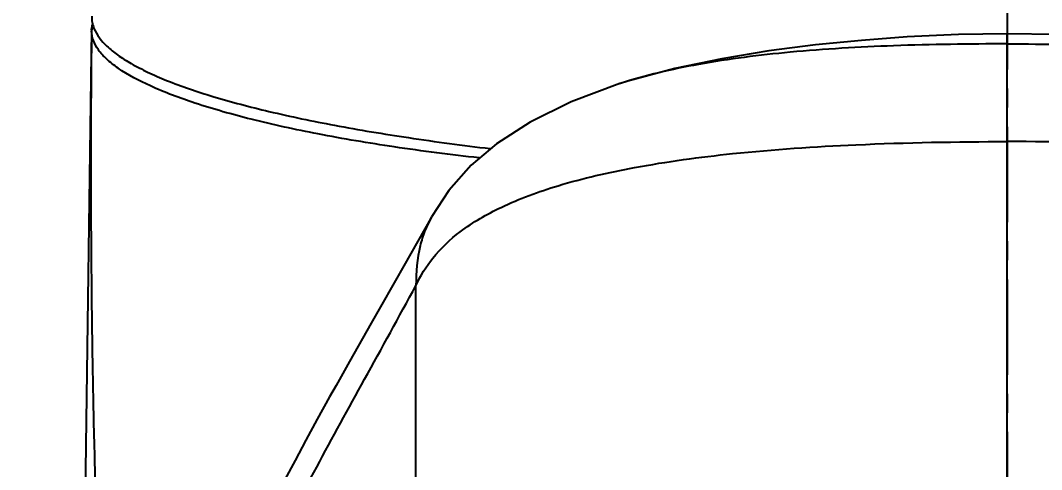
# Model space of a CAD drawing. Header units: millimetres. Extents: x 1091 to 1735, y 843 to 1297.
# Drawn here: x 1464.78 to 1491.55, y 1132.81 to 1144.58 of the extents above; entities that cross this region are included whole.
import ezdxf

# ---------------------------------------------------------------- set-up
doc = ezdxf.new("R2010")
doc.units = ezdxf.units.MM
doc.linetypes.add('CENTER', pattern=[2, 1.25, -0.25, 0.25, -0.25])
doc.layers.add('\\M+5B1EA\\M+5D7A2', color=1, linetype='Continuous')
doc.layers.add('dim', color=1, linetype='Continuous', lineweight=35)
doc.styles.add('Daelim Dimension', font='\x7f\x7f\x7f\x7f.TTF')
doc.dimstyles.new('DEFAULT', dxfattribs={"dimscale": 2, "dimtxt": 2, "dimasz": 2, "dimexe": 0, "dimexo": 2, "dimgap": 1, "dimtad": 1, "dimdec": 1, "dimzin": 9, "dimdsep": 46, "dimtxsty": 'Daelim Dimension', "dimcen": 0.5, "dimclrd": 252, "dimclre": 252, "dimclrt": 3, "dimadec": 1, "dimazin": 0, "dimtfac": 1, "dimtdec": 1, "dimtix": 1, "dimtmove": 0, "dimatfit": 3, "dimfxl": 0, "dimtolj": 1, "dimtzin": 1, "dimlwd": 9, "dimlwe": 9, "dimarcsym": 0})

# ---------------------------------------------------------------- blocks, each defined once
blk = doc.blocks.new('*D4')
at = {"layer": 'Defpoints', "color": 0}
for p in [(1490.564, 1186.165), (1441.913, 1064.406), (1464.351, 1064.406)]:
    blk.add_point(p, dxfattribs=at)
at = {"layer": 'dim', "color": 5, "lineweight": 9}
for p, q in [((1486.564, 1186.165), (1441.913, 1186.165)), ((1441.913, 1182.165), (1441.913, 1068.406)), ((1460.351, 1064.406), (1441.913, 1064.406))]:
    blk.add_line(p, q, dxfattribs=at)
at = {"layer": 'dim', "color": 5}
for points in [[(1441.246, 1182.165), (1442.579, 1182.165), (1441.913, 1186.165)], [(1441.246, 1068.406), (1442.579, 1068.406), (1441.913, 1064.406)]]:
    blk.add_solid(points, dxfattribs=at)
at = {"layer": 'dim', "color": 7, "insert": (1434.519, 1127.744), "char_height": 10, "attachment_point": 5, "rotation": 90, "style": 'Daelim Dimension'}
blk.add_mtext('\\A1;122', dxfattribs=at)

msp = doc.modelspace()

# ---------------------------------------------------------------- linework, layer by layer
at = {"color": 7, "linetype": 'Continuous'}
for p, q in [((1466.647, 1144.323), (1465.659, 1071.913)), ((1466.708, 1144.377), (1466.709, 1144.373)), ((1480.493, 1142.926), (1480.485, 1142.923)), ((1475.569, 1139.447), (1474.837, 1138.155)), ((1473.406, 1135.646), (1473.055, 1135.019)), ((1472.565, 1134.134), (1472.264, 1133.58)), ((1472.264, 1133.58), (1471.981, 1133.052)), ((1471.981, 1133.052), (1471.714, 1132.55))]:
    msp.add_line(p, q, dxfattribs=at)
at = {"color": 9, "linetype": 'Continuous'}
for p, q in [((1490.651, 1129.383), (1490.651, 1144.234)), ((1475.151, 1128.151), (1475.151, 1137.635))]:
    msp.add_line(p, q, dxfattribs=at)
at = {"color": 7, "linetype": 'Continuous'}
for points in [[(1490.651, 1144.234), (1489.371, 1144.215), (1488.026, 1144.15), (1486.834, 1144.059), (1485.627, 1143.939), (1484.405, 1143.781), (1483.17, 1143.579), (1481.935, 1143.322), (1480.706, 1142.992), (1480.485, 1142.923)], [(1500.818, 1142.923), (1500.597, 1142.992), (1499.368, 1143.322), (1498.133, 1143.579), (1496.898, 1143.781), (1495.676, 1143.939), (1494.469, 1144.059), (1493.277, 1144.15), (1491.932, 1144.215), (1490.651, 1144.234)], [(1480.493, 1142.926), (1479.217, 1142.447), (1478.147, 1141.914), (1477.262, 1141.344), (1476.6, 1140.786), (1476.016, 1140.125), (1475.57, 1139.447)], [(1474.837, 1138.155), (1474.614, 1137.764), (1474.182, 1137.011)], [(1474.182, 1137.011), (1473.976, 1136.65), (1473.406, 1135.646)], [(1473.055, 1135.019), (1472.886, 1134.716), (1472.565, 1134.134)]]:
    msp.add_lwpolyline(points, dxfattribs=at)
for centre, radius, start, end in [((1467.729, 1144.318), 1.082, 171.9492, 178.8947), ((1467.383, 1144.322), 0.736, 171.2525, 178.7235)]:
    msp.add_arc(centre, radius, start, end, dxfattribs=at)
at = {"color": 9, "linetype": 'Continuous'}
for centre, radius, start, end in [((1466.991, 1144.298), 0.344, 157.0566, 170.5618), ((1466.987, 1144.299), 0.34, 151.2752, 157.0011), ((1466.986, 1144.299), 0.339, 170.5441, 179.188), ((1467.451, 1144.322), 0.805, 179.9766, 180.6892), ((1467.5, 1144.323), 0.853, 180.6888, 181.3173)]:
    msp.add_arc(centre, radius, start, end, dxfattribs=at)
at = {"color": 7, "linetype": 'Continuous'}
for points, knots in [([(1466.652, 1144.693), (1466.65, 1144.64), (1466.657, 1144.532), (1466.688, 1144.428), (1466.708, 1144.377)], [0, 0, 0, 0, 0.49105, 1, 1, 1, 1]), ([(1466.709, 1144.373), (1466.78, 1144.195), (1466.987, 1143.943), (1467.341, 1143.661), (1467.701, 1143.436), (1468.131, 1143.215), (1468.838, 1142.91), (1469.898, 1142.552), (1471.369, 1142.166), (1473.083, 1141.81), (1475.018, 1141.489), (1476.383, 1141.308), (1477.097, 1141.223)], [0, 0, 0, 0, 0.051973, 0.084799, 0.122884, 0.166498, 0.215767, 0.331252, 0.468843, 0.627331, 0.805053, 1, 1, 1, 1])]:
    msp.add_open_spline(points, degree=3, knots=knots, dxfattribs=at)
at = {"color": 9, "linetype": 'Continuous'}
msp.add_open_spline([(1466.647, 1144.323), (1466.648, 1144.367), (1466.657, 1144.412), (1466.675, 1144.453)], degree=3, dxfattribs=at)
for points, knots in [([(1466.647, 1144.303), (1466.637, 1143.408), (1466.625, 1141.635), (1466.629, 1139.008), (1466.653, 1136.46), (1466.696, 1134.025), (1466.762, 1131.751), (1466.852, 1129.692), (1466.963, 1127.913), (1467.096, 1126.492), (1467.235, 1125.559), (1467.372, 1125.031), (1467.466, 1124.78), (1467.564, 1124.609), (1467.669, 1124.505), (1467.785, 1124.466), (1467.943, 1124.491), (1468.134, 1124.626), (1468.349, 1124.863), (1468.571, 1125.174), (1468.715, 1125.407), (1468.79, 1125.533)], [0, 0, 0, 0, 0.124722, 0.246953, 0.365761, 0.479643, 0.586091, 0.682655, 0.766719, 0.834156, 0.881534, 0.897846, 0.910001, 0.918789, 0.925132, 0.930198, 0.935146, 0.946871, 0.961822, 0.979708, 1, 1, 1, 1]), ([(1476.811, 1140.979), (1476.067, 1141.062), (1474.652, 1141.243), (1472.656, 1141.577), (1470.911, 1141.955), (1469.44, 1142.368), (1468.267, 1142.805), (1467.491, 1143.207), (1467.049, 1143.55), (1466.826, 1143.793), (1466.685, 1144.043), (1466.649, 1144.22), (1466.647, 1144.304)], [0, 0, 0, 0, 0.203134, 0.386798, 0.548899, 0.687481, 0.800819, 0.888341, 0.922916, 0.952172, 0.977279, 1, 1, 1, 1]), ([(1490.651, 1143.966), (1489.658, 1143.966), (1487.76, 1143.941), (1485.056, 1143.785), (1482.651, 1143.484), (1481.167, 1143.142), (1480.493, 1142.926)], [0, 0, 0, 0, 0.290812, 0.555832, 0.792643, 1, 1, 1, 1]), ([(1490.651, 1143.966), (1491.645, 1143.966), (1493.543, 1143.941), (1496.247, 1143.785), (1498.652, 1143.484), (1500.135, 1143.142), (1500.81, 1142.926)], [0, 0, 0, 0, 0.290812, 0.555832, 0.792643, 1, 1, 1, 1]), ([(1475.151, 1137.635), (1475.268, 1137.892), (1475.595, 1138.421), (1476.355, 1139.13), (1477.473, 1139.771), (1479.013, 1140.33), (1481.05, 1140.793), (1483.662, 1141.144), (1486.926, 1141.364), (1489.329, 1141.406), (1490.651, 1141.406)], [0, 0, 0, 0, 0.051126, 0.11127, 0.186473, 0.283099, 0.407216, 0.564509, 0.760372, 1, 1, 1, 1]), ([(1506.151, 1137.635), (1506.034, 1137.892), (1505.708, 1138.421), (1504.948, 1139.13), (1503.83, 1139.771), (1502.29, 1140.33), (1500.253, 1140.793), (1497.641, 1141.144), (1494.376, 1141.364), (1491.973, 1141.406), (1490.651, 1141.406)], [0, 0, 0, 0, 0.051126, 0.11127, 0.186473, 0.283099, 0.407216, 0.564509, 0.760372, 1, 1, 1, 1]), ([(1475.559, 1139.429), (1475.494, 1139.315), (1475.375, 1139.07), (1475.188, 1138.477), (1475.151, 1137.983), (1475.151, 1137.635)], [0, 0, 0, 0, 0.212672, 0.438231, 1, 1, 1, 1]), ([(1470.253, 1128.435), (1470.619, 1129.172), (1471.37, 1130.66), (1472.556, 1132.907), (1473.835, 1135.23), (1474.705, 1136.815), (1475.151, 1137.635)], [0, 0, 0, 0, 0.236629, 0.479705, 0.731242, 1, 1, 1, 1])]:
    msp.add_open_spline(points, degree=3, knots=knots, dxfattribs=at)
at = {"layer": '\\M+5B1EA\\M+5D7A2', "linetype": 'CENTER', "ltscale": 2}
msp.add_line((1490.651, 1205.797), (1490.651, 1066.7), dxfattribs=at)

# ---------------------------------------------------------------- dimensions: what is measured, and where the dimension line sits
at = {"layer": 'dim', "color": 5}
dim = msp.add_linear_dim(base=(1441.913, 1064.406), p1=(1490.564, 1186.165), p2=(1464.351, 1064.406), angle=90, dimstyle='DEFAULT', override={"dimtxt": 5, "dimdec": 0, "dimclrd": 5, "dimclre": 5, "dimclrt": 7}, dxfattribs=at)
dim.commit()
dim.dimension.update_dxf_attribs({"geometry": '*D4', "text_midpoint": (1441.913, 1127.744), "dimtype": 160})

doc.saveas('drawing.dxf')
